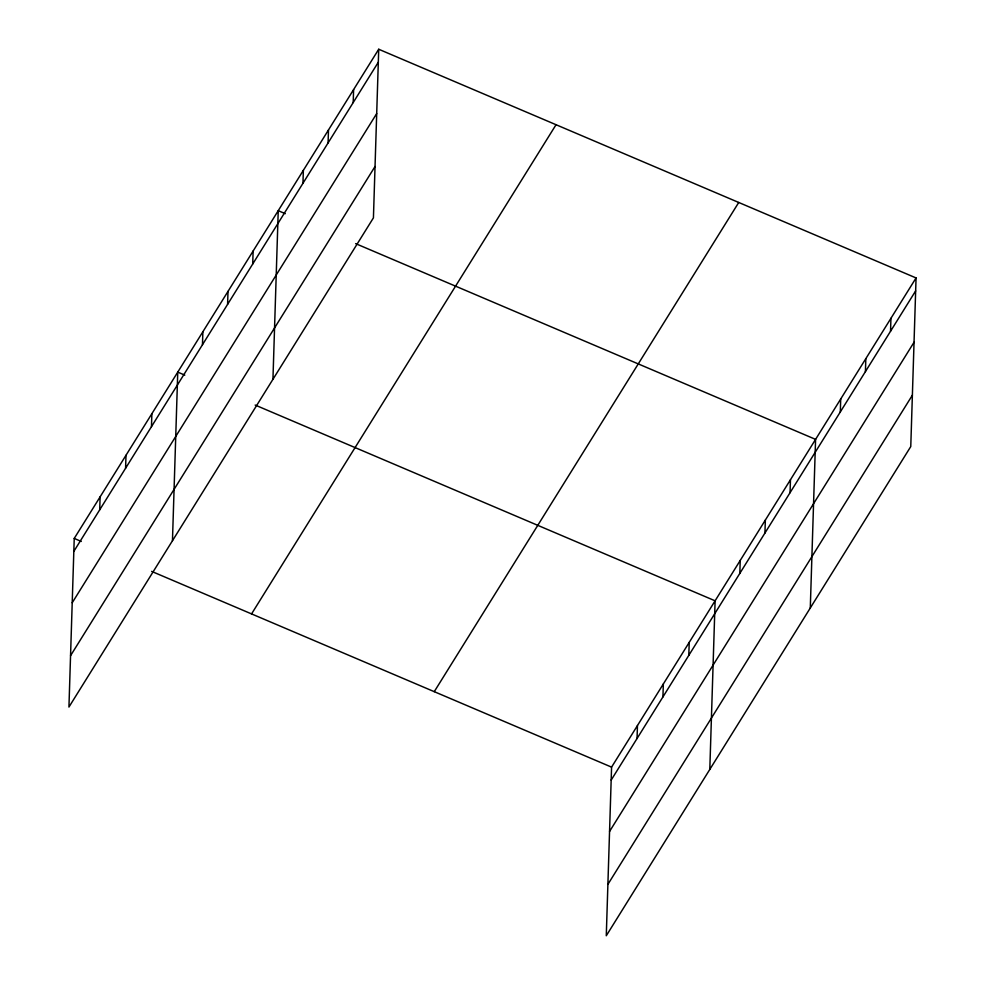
<?xml version="1.0" encoding="UTF-8"?>
<svg xmlns="http://www.w3.org/2000/svg" width="985" height="985" viewBox="0 0 985 985"><rect width="100%" height="100%" fill="white"/><g stroke="black" fill="none" stroke-linecap="round" stroke-linejoin="round"><path stroke-width="1.48" d="M378.72 49.25L74.232 538.438L68.938 707.058L373.426 217.87L378.72 49.25L916.062 277.942L910.768 446.562L606.28 935.75L611.574 767.13L916.062 277.942M99.707 509.824L100.113 496.859M125.587 468.244L125.994 455.279M151.468 426.665L151.875 413.7M172.461 540.74L177.756 372.121L184.798 375.113M202.467 344.725L202.873 331.76M227.597 304.365L228.003 291.4M252.714 264.005L253.12 251.04M272.943 379.299L278.238 210.679L285.281 213.683M302.949 183.284L303.355 170.331M328.079 142.923L328.485 129.971M353.196 102.563L353.603 89.61M637.049 738.516L637.455 725.551M662.93 696.924L663.336 683.972M688.811 655.345L689.217 642.392M709.803 769.42L715.11 600.813L255.164 405.057M739.821 573.405L740.228 560.453M764.939 533.045L765.345 520.092M790.056 492.697L790.462 479.732M810.286 607.991L815.58 439.372L355.647 243.627M840.303 411.976L840.71 399.011M865.421 371.616L865.827 358.651M890.538 331.256L890.945 318.303M73.826 551.403L378.314 62.215M72.213 602.771L376.701 113.583M70.551 655.69L375.039 166.502M251.557 613.914L556.045 124.713M434.25 691.667L738.738 202.467M611.168 780.095L915.656 290.895M609.555 831.463L914.043 342.263M607.893 884.382L912.381 395.194M74.232 538.438L81.275 541.442M151.641 571.386L611.574 767.13"/></g></svg>
